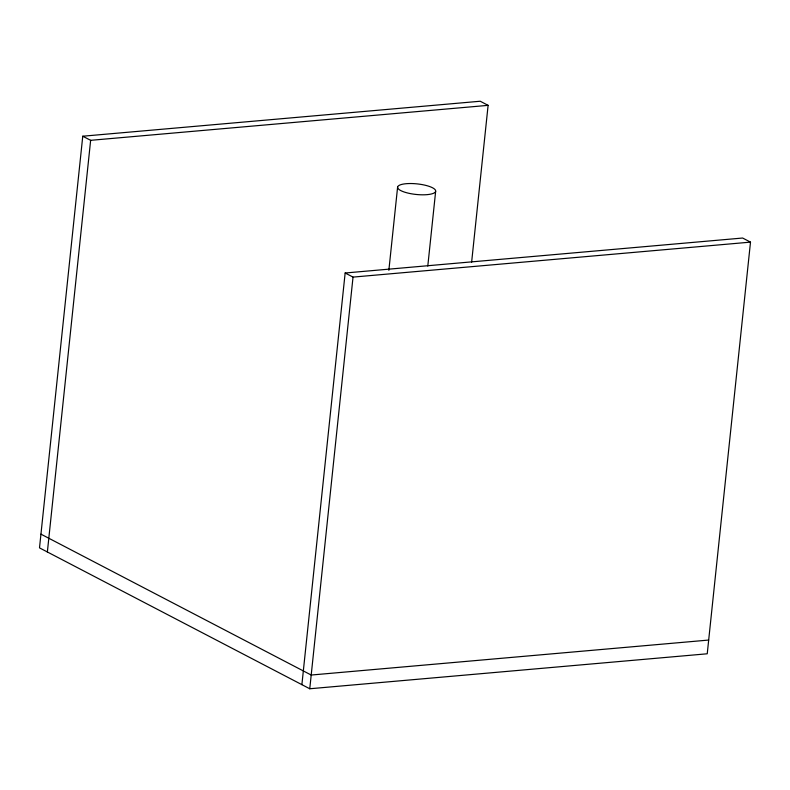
<?xml version="1.0" encoding="UTF-8"?>
<svg xmlns="http://www.w3.org/2000/svg" width="790" height="790" viewBox="0 0 790 790"><rect width="100%" height="100%" fill="white"/><g stroke="black" fill="none" stroke-linecap="round" stroke-linejoin="round"><path stroke-width="1.19" d="M471.63 262.162L488.111 105.347L480.241 101.239L82.762 136.216L39.5 547.875L309.759 688.762L707.238 653.784L750.5 242.125L742.63 238.027L345.151 273.004L301.889 684.654M47.37 551.973L90.643 140.324L82.762 136.216M309.759 688.762L353.031 277.102L345.151 273.004M388.858 270.328L397.617 187.013M427.795 266.062L435.655 191.328A19.148 5.313 6 0 0 408.104 183.576A19.148 5.313 6 0 0 406.149 192.612A19.148 5.313 6 0 0 435.655 191.328M90.643 140.324L488.111 105.347M353.031 277.102L750.5 242.125M708.679 640.058L311.201 675.035L40.942 534.149"/></g></svg>
